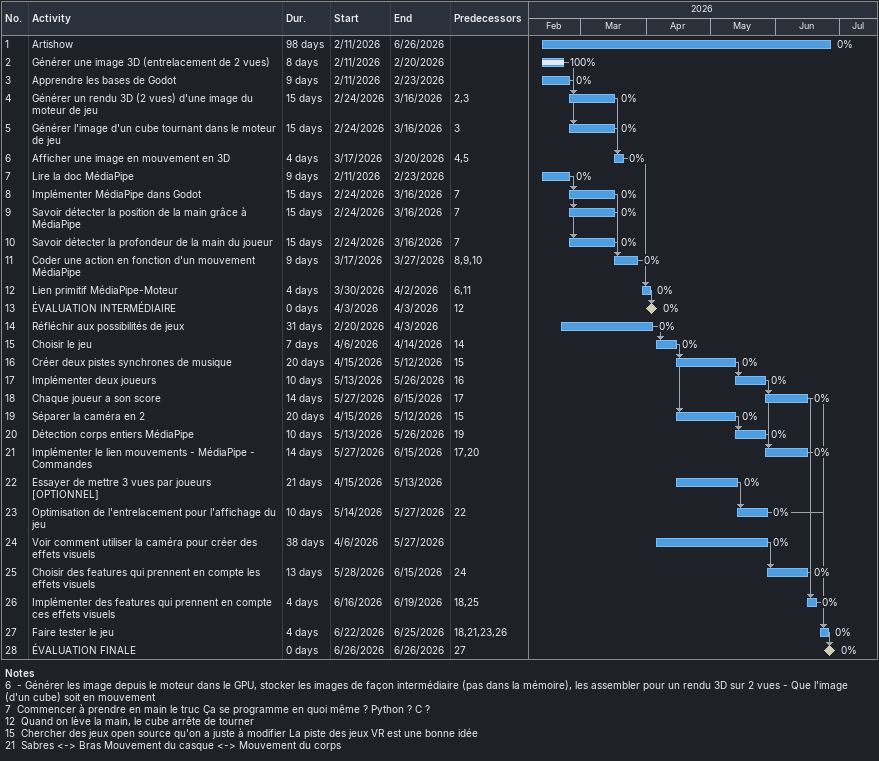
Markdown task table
| ID | Task | Duration | Start | Finish | Predecessors | % complete |
|---|---|---|---|---|---|---|
| 1 | Artishow | 98d | 2026-02-11 | 2026-06-26 |  | 0 |
| 2 | Générer une image 3D (entrelacement de 2 vues) | 8d | 2026-02-11 | 2026-02-20 |  | 100 |
| 3 | Apprendre les bases de Godot | 9d | 2026-02-11 | 2026-02-23 |  | 0 |
| 4 | Générer un rendu 3D (2 vues) d'une image du moteur de jeu | 15d | 2026-02-24 | 2026-03-16 | 2, 3 | 0 |
| 5 | Générer l'image d'un cube tournant dans le moteur de jeu | 15d | 2026-02-24 | 2026-03-16 | 3 | 0 |
| 6 | Afficher une image en mouvement en 3D | 4d | 2026-03-17 | 2026-03-20 | 4, 5 | 0 |
| 7 | Lire la doc MédiaPipe | 9d | 2026-02-11 | 2026-02-23 |  | 0 |
| 8 | Implémenter MédiaPipe dans Godot | 15d | 2026-02-24 | 2026-03-16 | 7 | 0 |
| 9 | Savoir détecter la position de la main grâce à MédiaPipe | 15d | 2026-02-24 | 2026-03-16 | 7 | 0 |
| 10 | Savoir détecter la profondeur de la main du joueur | 15d | 2026-02-24 | 2026-03-16 | 7 | 0 |
| 11 | Coder une action en fonction d'un mouvement MédiaPipe | 9d | 2026-03-17 | 2026-03-27 | 8, 9, 10 | 0 |
| 12 | Lien primitif MédiaPipe-Moteur | 4d | 2026-03-30 | 2026-04-02 | 6, 11 | 0 |
| 13 | ÉVALUATION INTERMÉDIAIRE | 0d | 2026-04-03 | 2026-04-03 | 12 | 0 |
| 14 | Réfléchir aux possibilités de jeux | 31d | 2026-02-20 | 2026-04-03 |  | 0 |
| 15 | Choisir le jeu | 7d | 2026-04-06 | 2026-04-14 | 14 | 0 |
| 16 | Créer deux pistes synchrones de musique | 20d | 2026-04-15 | 2026-05-12 | 15 | 0 |
| 17 | Implémenter deux joueurs | 10d | 2026-05-13 | 2026-05-26 | 16 | 0 |
| 18 | Chaque joueur a son score | 14d | 2026-05-27 | 2026-06-15 | 17 | 0 |
| 19 | Séparer la caméra en 2 | 20d | 2026-04-15 | 2026-05-12 | 15 | 0 |
| 20 | Détection corps entiers MédiaPipe | 10d | 2026-05-13 | 2026-05-26 | 19 | 0 |
| 21 | Implémenter le lien mouvements - MédiaPipe - Commandes | 14d | 2026-05-27 | 2026-06-15 | 17, 20 | 0 |
| 22 | Essayer de mettre 3 vues par joueurs [OPTIONNEL] | 21d | 2026-04-15 | 2026-05-13 |  | 0 |
| 23 | Optimisation de l'entrelacement pour l'affichage du jeu | 10d | 2026-05-14 | 2026-05-27 | 22 | 0 |
| 24 | Voir comment utiliser la caméra pour créer des effets visuels | 38d | 2026-04-06 | 2026-05-27 |  | 0 |
| 25 | Choisir des features qui prennent en compte les effets visuels | 13d | 2026-05-28 | 2026-06-15 | 24 | 0 |
| 26 | Implémenter des features qui prennent en compte ces effets visuels | 4d | 2026-06-16 | 2026-06-19 | 18, 25 | 0 |
| 27 | Faire tester le jeu | 4d | 2026-06-22 | 2026-06-25 | 18, 21, 23, 26 | 0 |
| 28 | ÉVALUATION FINALE | 0d | 2026-06-26 | 2026-06-26 | 27 | 0 |

Notes
- 6: - Générer les image depuis le moteur dans le GPU, stocker les images de façon intermédiaire (pas dans la mémoire), les assembler pour un rendu 3D sur 2 vues - Que l'image (d'un cube) soit en mouvement
- 7: Commencer à prendre en main le truc Ça se programme en quoi même ? Python ? C ?
- 12: Quand on lève la main, le cube arrête de tourner
- 15: Chercher des jeux open source qu'on a juste à modifier La piste des jeux VR est une bonne idée
- 21: Sabres <-> Bras Mouvement du casque <-> Mouvement du corps
